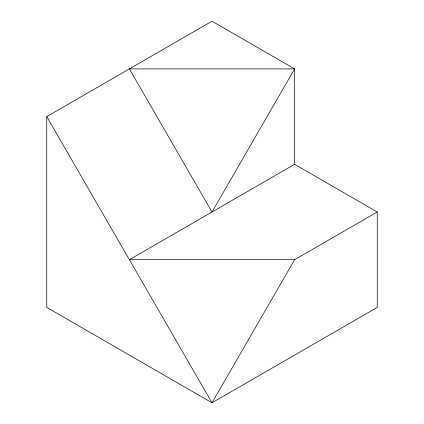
<?xml version="1.0" encoding="UTF-8"?>
<svg xmlns="http://www.w3.org/2000/svg" width="424" height="424" viewBox="0 0 424 424"><rect width="100%" height="100%" fill="white"/><g stroke="black" fill="none" stroke-linecap="round" stroke-linejoin="round"><path stroke-width="0.64" d="M294.616 259.7L212 402.8L46.762 307.4L46.762 116.6L212 21.2L294.616 68.9L294.616 164.3L129.384 259.7L294.616 259.7L377.238 212L377.238 307.4L212 402.8L46.762 116.6M294.616 164.3L377.238 212M294.616 68.9L212 212L129.384 68.9L294.616 68.9"/></g></svg>
